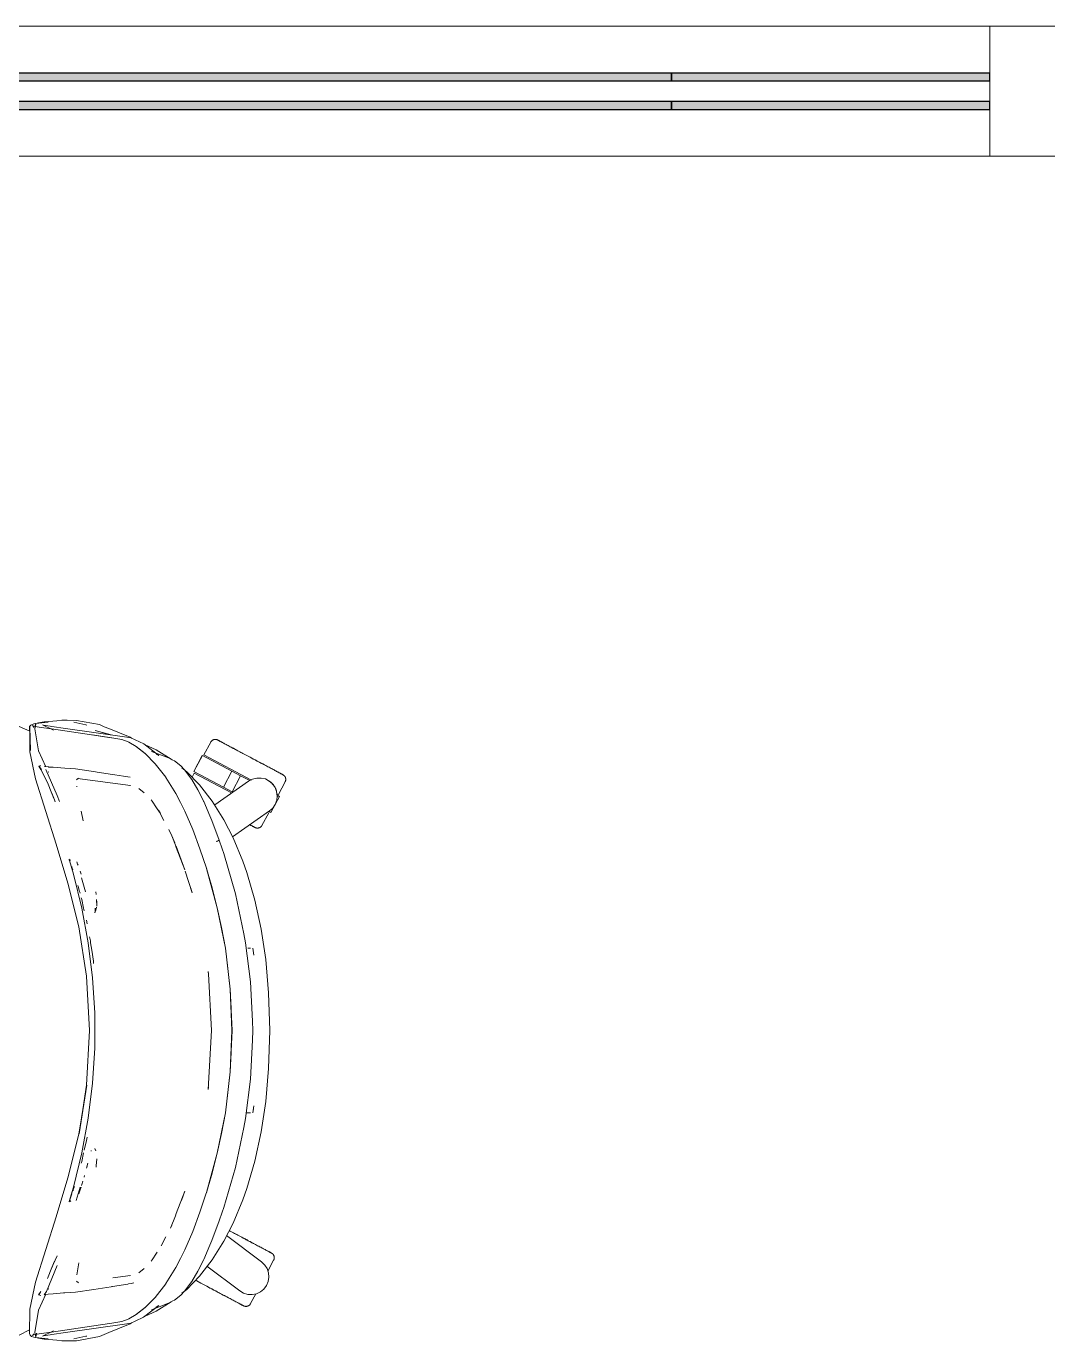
# Model space of a CAD drawing. Header units: millimetres. Extents: x 79795 to 317870, y -36033 to 97293.
# Drawn here: x 196754 to 197544, y 12595 to 13607 of the extents above; entities that cross this region are included whole.
import ezdxf

# ---------------------------------------------------------------- set-up
doc = ezdxf.new("R2010")
doc.units = ezdxf.units.MM
doc.header["$MEASUREMENT"] = 0
for name, color, linetype, lineweight in [('CSM-STL-XX-ZZ-M3-A-XXXX-00001_detached _19_04_21__rvt-1-Level 4$0$A-GLAZ-CURT', 7, 'CONTINUOUS', 9), ('CSM-STL-XX-ZZ-M3-A-XXXX-00001_detached _19_04_21__rvt-1-Level 4$0$A-GLAZ-CWMG', 7, 'CONTINUOUS', 9), ('G-IMPT', 8, 'CONTINUOUS', 9), ('I-FURN', 8, 'CONTINUOUS', 9)]:
    doc.layers.add(name, color=color, linetype=linetype, lineweight=lineweight)

msp = doc.modelspace()

# ---------------------------------------------------------------- hatches: boundary and pattern name
at = {"layer": 'CSM-STL-XX-ZZ-M3-A-XXXX-00001_detached _19_04_21__rvt-1-Level 4$0$A-GLAZ-CURT'}
h = msp.add_hatch(color=256, dxfattribs=at)
h.paths.add_polyline_path([(196350.8, 13543.3), (197250.8, 13543.3), (197250.8, 13549.3), (196350.8, 13549.3)], flags=0)
h.paths.add_polyline_path([(197250.8, 13565.3), (197250.8, 13571.3), (196350.8, 13571.3), (196350.8, 13565.3), (196867.8, 13565.3)], flags=0)
h = msp.add_hatch(color=256, dxfattribs=at)
h.paths.add_polyline_path([(197250.8, 13543.3), (197496.1, 13543.3), (197496.1, 13549.3), (197250.8, 13549.3)], flags=0)
h.paths.add_polyline_path([(197496.1, 13565.3), (197496.1, 13571.3), (197250.8, 13571.3), (197250.8, 13565.3), (197469.1, 13565.3)], flags=0)

# ---------------------------------------------------------------- linework, layer by layer
at = {"layer": 'CSM-STL-XX-ZZ-M3-A-XXXX-00001_detached _19_04_21__rvt-1-Level 4$0$A-GLAZ-CURT', "lineweight": 30}
for p, q in [((197250.8, 13571.3), (196350.8, 13571.3)), ((197250.8, 13565.3), (197250.8, 13571.3)), ((197496.1, 13571.3), (197250.8, 13571.3)), ((197250.8, 13571.3), (197250.8, 13565.3)), ((197496.1, 13565.3), (197496.1, 13571.3)), ((196350.8, 13565.3), (197250.8, 13565.3)), ((197250.8, 13565.3), (197496.1, 13565.3)), ((197250.8, 13549.3), (196350.8, 13549.3)), ((197250.8, 13543.3), (197250.8, 13549.3)), ((197496.1, 13549.3), (197250.8, 13549.3)), ((197250.8, 13549.3), (197250.8, 13543.3)), ((197496.1, 13543.3), (197496.1, 13549.3)), ((196350.8, 13543.3), (197250.8, 13543.3)), ((197250.8, 13543.3), (197496.1, 13543.3))]:
    msp.add_line(p, q, dxfattribs=at)
at = {"layer": 'CSM-STL-XX-ZZ-M3-A-XXXX-00001_detached _19_04_21__rvt-1-Level 4$0$A-GLAZ-CWMG'}
for p, q in [((197250.8, 13607.3), (196350.8, 13607.3)), ((197496.1, 13607.3), (197250.8, 13607.3)), ((197250.8, 13507.3), (196350.8, 13507.3)), ((197496.1, 13507.3), (197250.8, 13507.3))]:
    msp.add_line(p, q, dxfattribs=at)
at = {"layer": 'CSM-STL-XX-ZZ-M3-A-XXXX-00001_detached _19_04_21__rvt-1-Level 4$0$A-GLAZ-CWMG', "lineweight": 20, "extrusion": (0, 0, -1)}
for p, q in [((197546.1, 13607.3), (197496.1, 13607.3)), ((197496.1, 13607.3), (197496.1, 13507.3)), ((197496.1, 13507.3), (197546.1, 13507.3))]:
    msp.add_line(p, q, dxfattribs=at)
at = {"layer": 'G-IMPT'}
for p, q in [((196777.1, 13072.3), (196767.8, 13071.5)), ((196777.1, 13072.3), (196781, 13072.7)), ((196781, 13072.7), (196785.2, 13072.7)), ((196792.2, 13072.6), (196785.2, 13072.7)), ((196792.2, 13072.6), (196809.9, 13069.4)), ((196748.2, 13068), (196756.3, 13064.4)), ((196756.2, 13067.9), (196756.6, 13068.5)), ((196756.2, 13067.9), (196756.4, 13067.1)), ((196756.8, 13049.4), (196756.2, 13067.8)), ((196756.2, 13067.8), (196756.3, 13067.4)), ((196756.8, 13049.4), (196756.3, 13067.4)), ((196756.4, 13048.5), (196756.3, 13067.4)), ((196756.3, 13067.4), (196756.4, 13067.2)), ((196756.4, 13067.1), (196756.4, 13067.2)), ((196757, 13069), (196756.6, 13068.5)), ((196757, 13069), (196757.5, 13069.3)), ((196759.4, 13069.9), (196757.5, 13069.3)), ((196758.8, 13068.3), (196758.3, 13068.7)), ((196759.4, 13068.1), (196758.3, 13068.7)), ((196759.2, 13067.7), (196758.8, 13068.3)), ((196759.4, 13068.1), (196758.8, 13068.3)), ((196758.8, 13068.3), (196765.1, 13067.2)), ((196759.2, 13067.7), (196759.2, 13067.2)), ((196762.6, 13070.4), (196759.4, 13069.9)), ((196760.3, 13066.3), (196760.7, 13070.2)), ((196761, 13069.8), (196760.3, 13066.3)), ((196761, 13069.8), (196760.3, 13066.2)), ((196763, 13049.2), (196760.3, 13066.2)), ((196763, 13070.7), (196760.7, 13070.2)), ((196762.6, 13070.4), (196763.2, 13070.5)), ((196763, 13070.7), (196767.3, 13071.5)), ((196767.9, 13071), (196763.2, 13070.5)), ((196772.9, 13066.1), (196765.1, 13067.2)), ((196774.5, 13065.1), (196766.1, 13069.1)), ((196766.1, 13069.1), (196766.9, 13068.9)), ((196766.9, 13068.9), (196771.9, 13068.1)), ((196767.8, 13071.5), (196767.3, 13071.5)), ((196767.9, 13071), (196770.5, 13071.2)), ((196771.9, 13068.1), (196773.2, 13067.9)), ((196803.8, 13061.5), (196772.9, 13066.1)), ((196783.9, 13066.5), (196773.2, 13067.9)), ((196783.9, 13066.5), (196831.1, 13059.8)), ((196790.3, 13071.2), (196799.6, 13069.2)), ((196799.6, 13069.2), (196800.2, 13069)), ((196806.7, 13064.9), (196818.6, 13061.6)), ((196806.7, 13064.9), (196819, 13061.6)), ((196809.9, 13069.4), (196813.7, 13067.8)), ((196817.1, 13066.4), (196813.7, 13067.8)), ((196833.6, 13059.6), (196817.1, 13066.4)), ((196803.8, 13061.5), (196819, 13059.2)), ((196804.4, 13061.4), (196819.6, 13059.1)), ((196804.4, 13061.4), (196819, 13059.2)), ((196827.3, 13057.8), (196819.6, 13059.1)), ((196832, 13056.1), (196827.3, 13057.8)), ((196831.1, 13059.8), (196834.1, 13059.1)), ((196832, 13056.1), (196832.5, 13055.9)), ((196838.3, 13052.6), (196832.5, 13055.9)), ((196834.7, 13058.9), (196833.6, 13059.6)), ((196837.5, 13057.6), (196834.1, 13059.1)), ((196844.1, 13054.5), (196837.5, 13057.6)), ((196845.3, 13047.2), (196838.3, 13052.6)), ((196838.5, 13052.2), (196845.5, 13046.8)), ((196838.5, 13052.2), (196841.9, 13049.7)), ((196855.7, 13045.6), (196844.1, 13054.5)), ((196853.8, 13049.9), (196845.2, 13053.9)), ((196760.6, 13027.5), (196756.4, 13048.5)), ((196763, 13049.2), (196768.6, 13036.9)), ((196845.5, 13046.8), (196841.9, 13049.7)), ((196845.3, 13047.2), (196853, 13039.3)), ((196850, 13048.8), (196862, 13044.3)), ((196865.3, 13042.8), (196853.8, 13049.9)), ((196855.7, 13045.6), (196853.8, 13046.7)), ((196864.2, 13043.2), (196862, 13044.3)), ((196866.6, 13042.1), (196864.2, 13043.2)), ((196865.3, 13042.8), (196866, 13042.3)), ((196866.6, 13042.1), (196867.8, 13041.5)), ((196867.8, 13041.5), (196872.6, 13037.6)), ((196763.4, 13037.5), (196763.3, 13037.4)), ((196763.3, 13037.4), (196763.3, 13037.2)), ((196763.3, 13037.4), (196765.2, 13034.7)), ((196763.3, 13037.4), (196764.7, 13034.9)), ((196764.1, 13037.7), (196763.4, 13037.5)), ((196764.7, 13037.7), (196764.1, 13037.7)), ((196770, 13024.8), (196764.7, 13034.9)), ((196767.3, 13037.4), (196768.1, 13037.1)), ((196768.2, 13037.1), (196768.1, 13037.1)), ((196770.6, 13036.8), (196768.2, 13037.1)), ((196777.5, 13014.7), (196768.6, 13034.9)), ((196771, 13032.7), (196770.5, 13033)), ((196770.6, 13036.8), (196771, 13036.7)), ((196774.4, 13036.5), (196771, 13036.7)), ((196774.4, 13036.5), (196783.3, 13035.8)), ((196791.5, 13035.2), (196783.3, 13035.8)), ((196791.6, 13035.2), (196791.5, 13035.2)), ((196791.6, 13035.2), (196806.8, 13033)), ((196806.8, 13033), (196808.3, 13032.8)), ((196808.3, 13032.8), (196820.1, 13030.9)), ((196853, 13039.3), (196861, 13028.8)), ((196875.5, 13034.6), (196872.6, 13037.6)), ((196873.5, 13036.1), (196877.2, 13033.1)), ((196875.5, 13034.6), (196880.2, 13028.4)), ((196877.2, 13033.1), (196887.1, 13022.9)), ((196776.5, 12977.3), (196760.6, 13027.5)), ((196770, 13024.8), (196773.2, 13016.4)), ((196792.2, 13026.8), (196793.8, 13028.1)), ((196792.6, 13021.9), (196792.6, 13021.5)), ((196793.1, 13027.9), (196793.3, 13028)), ((196820.4, 13024.2), (196793.1, 13027.9)), ((196793.6, 13028), (196793.3, 13028)), ((196821.8, 13030.6), (196820.1, 13030.9)), ((196820.4, 13024.2), (196833.8, 13022.4)), ((196828.6, 13029.6), (196821.8, 13030.6)), ((196828.6, 13029.6), (196833.7, 13028.8)), ((196833.8, 13022.4), (196833.3, 13022.6)), ((196861, 13028.8), (196861.2, 13028.6)), ((196865.1, 13022.5), (196861.2, 13028.6)), ((196865.1, 13022.5), (196868.8, 13016.2)), ((196880.2, 13028.4), (196881.1, 13027.1)), ((196885.8, 13019.2), (196881.1, 13027.1)), ((196896.9, 13010.3), (196887.1, 13022.9)), ((196775.3, 13011.5), (196773.2, 13016.6)), ((196773.2, 13016.6), (196774.6, 13013)), ((196773.2, 13016.4), (196775.3, 13011.5)), ((196775.3, 13011.5), (196775.8, 13010)), ((196779.3, 13010.1), (196777.5, 13014.7)), ((196844.3, 13016.9), (196840.4, 13020.3)), ((196850.5, 13010.3), (196849.8, 13011.4)), ((196872.4, 13009.4), (196868.8, 13016.2)), ((196890.1, 13010.5), (196885.8, 13019.2)), ((196890.4, 13010.1), (196885.8, 13019.2)), ((196885.8, 13019.2), (196886.1, 13018.6)), ((196890.4, 13010.1), (196886.1, 13018.6)), ((196797.3, 12995.4), (196795.9, 13002.7)), ((196854, 13005.2), (196850.5, 13010.3)), ((196854.4, 13004.6), (196854, 13005.2)), ((196857, 13000.8), (196854.4, 13004.6)), ((196857, 13000.8), (196855.5, 13003.6)), ((196859.7, 12995.5), (196855.5, 13003.6)), ((196872.4, 13009.4), (196875.8, 13002.7)), ((196882, 12988.5), (196875.8, 13002.7)), ((196890.1, 13010.5), (196890.4, 13010.1)), ((196890.4, 13010.1), (196895.1, 12999.1)), ((196896.9, 13010.3), (196905.9, 12996)), ((196895.1, 12999.1), (196896.6, 12995.5)), ((196896.6, 12995.5), (196902.2, 12980.5)), ((196905.9, 12996), (196913, 12982.2)), ((196863.5, 12988.5), (196865.7, 12983.6)), ((196865.7, 12983.6), (196868.1, 12978.2)), ((196865.7, 12983.6), (196868.5, 12976.5)), ((196882, 12988.5), (196887.4, 12973.6)), ((196920.5, 12964.2), (196913, 12982.2)), ((196776.5, 12977.3), (196785.7, 12947.3)), ((196869.1, 12974.8), (196868.5, 12976.5)), ((196875.8, 12957.4), (196869, 12975.8)), ((196875.8, 12957.4), (196869.1, 12974.8)), ((196892.4, 12958.7), (196887.4, 12973.6)), ((196900.9, 12979.7), (196899.9, 12979.3)), ((196899.9, 12979.3), (196900.4, 12979.5)), ((196900.9, 12979.7), (196900.4, 12979.5)), ((196900.9, 12979.7), (196901.7, 12980.1)), ((196900.9, 12979.7), (196901.6, 12980)), ((196901.6, 12980), (196901.7, 12980.1)), ((196902.1, 12980.4), (196901.7, 12980.1)), ((196901.7, 12980.1), (196902.1, 12980.3)), ((196902.2, 12980.5), (196902.1, 12980.4)), ((196902.1, 12980.4), (196902.1, 12980.5)), ((196902.1, 12980.5), (196904.5, 12973.6)), ((196902.1, 12980.4), (196902.1, 12980.3)), ((196905.7, 12970), (196904.5, 12973.6)), ((196786.8, 12965.7), (196786.7, 12965.5)), ((196786.7, 12965.5), (196786.7, 12965.3)), ((196786.7, 12965.3), (196786.8, 12965)), ((196786.8, 12965), (196786.9, 12964.7)), ((196790, 12954.3), (196786.9, 12964.7)), ((196787.8, 12965), (196787.2, 12965.3)), ((196787.8, 12965), (196787.6, 12965.1)), ((196793.1, 12962), (196792.5, 12963.7)), ((196793.1, 12962), (196793.5, 12961)), ((196914.7, 12939.1), (196905.7, 12970)), ((196923.6, 12955.5), (196920.5, 12964.2)), ((196788.8, 12959.5), (196788.6, 12960.1)), ((196788.8, 12959.5), (196789.5, 12957.4)), ((196796.5, 12928), (196790, 12954.3)), ((196795.8, 12954.3), (196795.1, 12956.5)), ((196796.2, 12951.4), (196799.2, 12940.7)), ((196881.4, 12939.9), (196876.1, 12956.4)), ((196900.8, 12928.2), (196892.4, 12958.7)), ((196896.2, 12945.4), (196892.4, 12958.6)), ((196900.8, 12928.2), (196892.4, 12958.6)), ((196923.6, 12955.5), (196929.8, 12934.2)), ((196794, 12913.6), (196785.7, 12947.3)), ((196793.5, 12944.8), (196793.3, 12945.5)), ((196794.7, 12940.8), (196793.5, 12944.8)), ((196794.7, 12940.8), (196795, 12939.7)), ((196807.5, 12938.5), (196807.3, 12940.5)), ((196881.4, 12939.9), (196880.3, 12943.3)), ((196896.2, 12945.4), (196900.8, 12928.2)), ((196795, 12939.7), (196795, 12939.5)), ((196796.3, 12934.7), (196795.9, 12936)), ((196796.3, 12934.7), (196797.8, 12927.9)), ((196807.9, 12929.6), (196807.8, 12934.7)), ((196807.8, 12934.7), (196807.9, 12932.4)), ((196807.9, 12929.6), (196807.9, 12932.4)), ((196914.7, 12939.1), (196921.3, 12908.3)), ((196929.8, 12934.2), (196934.6, 12911.9)), ((196796.5, 12928), (196801.4, 12901.3)), ((196798.3, 12926), (196797.8, 12927.9)), ((196806.4, 12924.5), (196807.1, 12926.5)), ((196806.6, 12925.6), (196806.4, 12924.5)), ((196806.6, 12925.6), (196806.6, 12927.9)), ((196806.6, 12927.8), (196806.6, 12927.9)), ((196807.1, 12926.5), (196807.7, 12928.7)), ((196900.8, 12928.2), (196907, 12897.1)), ((196900.8, 12928.2), (196903.9, 12913.2)), ((196900.8, 12928.2), (196907, 12897.1)), ((196794, 12913.6), (196800, 12875.7)), ((196800.5, 12915.9), (196799.9, 12918.7)), ((196907, 12897.1), (196903.9, 12913.2)), ((196934.6, 12911.9), (196938.1, 12888.4)), ((196801.4, 12901.3), (196804.7, 12874.4)), ((196802.4, 12905.8), (196803, 12902.9)), ((196803.2, 12901.3), (196803, 12902.9)), ((196804.1, 12895.7), (196803.2, 12901.3)), ((196922.5, 12901.4), (196921.3, 12908.3)), ((196926.3, 12871.3), (196922.5, 12901.4)), ((196804.1, 12895.7), (196805.3, 12887.1)), ((196910.8, 12865.6), (196907, 12897.1)), ((196910.8, 12865.5), (196907, 12897.1)), ((196907, 12897.1), (196908.9, 12881.6)), ((196924.3, 12897.1), (196926.4, 12897.2)), ((196926.4, 12897.2), (196926.3, 12897.2)), ((196928.2, 12897.2), (196928.8, 12891.7)), ((196805.3, 12887.1), (196805.5, 12885.5)), ((196910.8, 12865.5), (196908.9, 12881.6)), ((196938.1, 12888.4), (196940.3, 12862.9)), ((196800, 12875.7), (196802.4, 12833.7)), ((196806.4, 12847.3), (196804.7, 12874.4)), ((196894.1, 12877.5), (196893.8, 12879.2)), ((196893.8, 12879), (196893.8, 12878.8)), ((196894.1, 12877.5), (196893.8, 12878.8)), ((196896.4, 12833.7), (196894.1, 12877.5)), ((196896.3, 12833.7), (196894.1, 12877.5)), ((196928, 12841), (196926.3, 12871.3)), ((196910.8, 12865.6), (196912.2, 12833.7)), ((196911.5, 12850.6), (196910.8, 12865.5)), ((196910.8, 12865.5), (196911.9, 12833.7)), ((196940.3, 12862.9), (196941.2, 12833.7)), ((196911.5, 12850.6), (196911.9, 12833.7)), ((196806.4, 12847.3), (196806.4, 12820.2)), ((196928, 12841), (196928.1, 12833.7)), ((196800, 12791.7), (196802.4, 12833.7)), ((196896.3, 12833.7), (196893.8, 12788.4)), ((196912.2, 12833.7), (196910.8, 12801.9)), ((196910.8, 12802), (196911.9, 12833.7)), ((196911.5, 12816.9), (196911.9, 12833.7)), ((196928, 12826.4), (196928.1, 12833.7)), ((196941.2, 12833.7), (196940.3, 12804.6)), ((196806.4, 12820.2), (196804.7, 12793.1)), ((196928, 12826.4), (196926.3, 12796.2)), ((196910.8, 12802), (196911.5, 12816.9)), ((196910.8, 12802), (196907, 12770.4)), ((196910.8, 12801.9), (196907, 12770.3)), ((196908.9, 12785.9), (196910.8, 12802)), ((196940.3, 12804.6), (196938.1, 12779)), ((196794, 12753.8), (196800.3, 12791.6)), ((196800, 12791.7), (196794.3, 12754.2)), ((196800.3, 12791.6), (196794.3, 12754.2)), ((196801.4, 12766.2), (196804.7, 12793.1)), ((196893.8, 12788.4), (196894.1, 12790)), ((196894.1, 12790), (196893.8, 12788.7)), ((196893.8, 12788.5), (196893.8, 12788.7)), ((196926.3, 12796.2), (196922.5, 12766.1)), ((196908.9, 12785.9), (196907, 12770.4)), ((196938.1, 12779), (196934.6, 12755.6)), ((196907, 12770.4), (196900.8, 12739.2)), ((196900.8, 12739.2), (196907, 12770.3)), ((196907, 12770.4), (196903.9, 12754.3)), ((196923.1, 12770.4), (196924.3, 12770.4)), ((196926.4, 12770.3), (196924.3, 12770.4)), ((196926.4, 12770.3), (196926.3, 12770.3)), ((196928.2, 12770.3), (196928.8, 12775.7)), ((196928.3, 12772), (196928.8, 12775.7)), ((196796.5, 12739.5), (196801.4, 12766.2)), ((196921.3, 12759.1), (196914.7, 12728.3)), ((196922.5, 12766.1), (196921.3, 12759.1)), ((196785.7, 12720.2), (196794, 12753.8)), ((196800, 12748.9), (196798.3, 12741.5)), ((196800.5, 12751.6), (196800, 12748.9)), ((196900.8, 12739.3), (196903.9, 12754.3)), ((196929.8, 12733.2), (196934.6, 12755.6)), ((196796.5, 12739.5), (196790, 12713.2)), ((196797.8, 12739.5), (196796.3, 12732.8)), ((196803.7, 12741.3), (196803.6, 12740.9)), ((196806.4, 12742.9), (196807.1, 12741)), ((196806.4, 12742.9), (196806.6, 12741.9)), ((196900.8, 12739.3), (196892.4, 12708.9)), ((196900.8, 12739.3), (196892.4, 12708.8)), ((196896.2, 12722), (196900.8, 12739.3)), ((196796.3, 12732.8), (196795.9, 12731.5)), ((196800.1, 12727.7), (196801.1, 12731.6)), ((196800.1, 12727.7), (196800.5, 12729.2)), ((196807.8, 12732.8), (196807.5, 12729.1)), ((196807.5, 12729.1), (196807.5, 12728.6)), ((196807.8, 12732.8), (196807.9, 12734.1)), ((196807.9, 12734.8), (196807.9, 12734.1)), ((196905.7, 12697.5), (196914.7, 12728.3)), ((196923.6, 12712), (196929.8, 12733.2)), ((196785.7, 12720.2), (196776.5, 12690.2)), ((196796.4, 12715.1), (196797.2, 12717.6)), ((196798.2, 12720.9), (196798.5, 12722)), ((196896.2, 12722), (196892.4, 12708.9)), ((196790, 12713.2), (196786.7, 12702)), ((196790, 12713.2), (196786.8, 12702.4)), ((196790, 12713.2), (196786.9, 12702.7)), ((196788.6, 12707.4), (196788.2, 12706.5)), ((196789.6, 12710.2), (196789.8, 12711)), ((196790.6, 12713.2), (196789.8, 12711)), ((196790.6, 12713.2), (196790.7, 12713.7)), ((196795.1, 12713.2), (196792.1, 12702.8)), ((196794, 12708), (196794.8, 12710.2)), ((196795, 12710.9), (196794.8, 12710.2)), ((196795, 12710.9), (196795.8, 12713.2)), ((196796.2, 12714.3), (196796.4, 12715.1)), ((196875.8, 12710.1), (196869.1, 12692.7)), ((196875.8, 12710.1), (196873.1, 12702.7)), ((196887.4, 12693.9), (196892.3, 12708.4)), ((196920.5, 12703.3), (196923.6, 12712)), ((196786.7, 12702), (196786.8, 12701.7)), ((196786.9, 12702.7), (196786.8, 12702.4)), ((196787.8, 12702.5), (196787.2, 12702.1)), ((196787.8, 12702.5), (196787.6, 12702.4)), ((196788.2, 12706.5), (196787.8, 12705.4)), ((196905.7, 12697.5), (196904.5, 12693.9)), ((196920.5, 12703.3), (196913, 12685.3)), ((196776.5, 12690.2), (196760.6, 12639.9)), ((196868.5, 12690.9), (196864.7, 12681.6)), ((196869.1, 12692.7), (196868.5, 12690.9)), ((196887.4, 12693.9), (196882, 12679)), ((196902.2, 12687.1), (196896.6, 12672)), ((196902.2, 12687.1), (196904.5, 12693.9)), ((196864.7, 12681.6), (196865.7, 12683.9)), ((196882, 12679), (196875.8, 12664.8)), ((196913, 12685.3), (196905.9, 12671.5)), ((196857.6, 12667.8), (196861.1, 12674.8)), ((196890.4, 12657.4), (196895.1, 12668.3)), ((196895.1, 12668.3), (196896.6, 12672)), ((196905.9, 12671.5), (196896.9, 12657.2)), ((196774.3, 12653.5), (196777.3, 12660.2)), ((196850.5, 12657.2), (196849.8, 12656.1)), ((196850.5, 12657.2), (196854, 12662.3)), ((196854, 12662.3), (196854.4, 12662.9)), ((196872.4, 12658), (196868.8, 12651.2)), ((196872.4, 12658), (196875.8, 12664.8)), ((196886.1, 12648.9), (196890.1, 12656.9)), ((196896.9, 12657.2), (196887.1, 12644.6)), ((196890.4, 12657.4), (196890.1, 12656.9)), ((196769.1, 12632.8), (196777.5, 12652.8)), ((196773.2, 12651.1), (196770, 12642.7)), ((196773.2, 12651.1), (196775.3, 12656)), ((196775.3, 12656), (196773.2, 12650.9)), ((196773.2, 12650.9), (196775.3, 12656)), ((196792.6, 12645.6), (196794, 12654.8)), ((196844.3, 12650.5), (196840.4, 12647.2)), ((196865.1, 12645), (196868.8, 12651.2)), ((196885.8, 12648.3), (196881.1, 12640.3)), ((196886.1, 12648.9), (196885.8, 12648.3)), ((196756.4, 12619), (196760.6, 12639.9)), ((196792.2, 12640.6), (196793.9, 12639.4)), ((196792.6, 12645.6), (196792.6, 12645.9)), ((196805.6, 12634.3), (196819, 12636.4)), ((196819, 12636.4), (196819.5, 12636.5)), ((196820.1, 12636.6), (196819.5, 12636.5)), ((196820.1, 12636.6), (196831.8, 12638.4)), ((196820.4, 12643.3), (196833.8, 12645)), ((196831.8, 12638.4), (196832.3, 12638.5)), ((196834.3, 12638.9), (196832.3, 12638.5)), ((196833.8, 12645), (196833.3, 12644.9)), ((196836.5, 12639.3), (196834.3, 12638.9)), ((196853, 12628.2), (196861, 12638.7)), ((196861.2, 12638.9), (196861, 12638.7)), ((196865.1, 12645), (196861.2, 12638.9)), ((196875.5, 12632.9), (196880.2, 12639)), ((196877.2, 12634.3), (196887.1, 12644.6)), ((196880.2, 12639), (196881.1, 12640.3)), ((196763, 12618.3), (196768.6, 12630.6)), ((196763.1, 12630.1), (196764.7, 12632.6)), ((196763.1, 12630.1), (196763.2, 12630.1)), ((196764.7, 12632.6), (196763.2, 12630.1)), ((196763.2, 12630.1), (196764.7, 12632.6)), ((196764.1, 12629.8), (196763.2, 12630.1)), ((196764.7, 12629.7), (196764.1, 12629.8)), ((196767.3, 12630.1), (196769.1, 12632.8)), ((196768.1, 12630.4), (196767.3, 12630.1)), ((196770.4, 12630.7), (196768.1, 12630.4)), ((196768.1, 12630.4), (196768.1, 12630.4)), ((196770.4, 12630.7), (196770.5, 12630.7)), ((196770.5, 12634.5), (196771, 12634.8)), ((196774.4, 12631), (196770.5, 12630.7)), ((196782.3, 12631.6), (196774.4, 12631)), ((196783.3, 12631.6), (196782.3, 12631.6)), ((196791.5, 12632.3), (196783.3, 12631.6)), ((196791.5, 12632.3), (196791.6, 12632.3)), ((196805.6, 12634.3), (196791.6, 12632.3)), ((196853, 12628.2), (196845.3, 12620.3)), ((196867.8, 12626), (196872.6, 12629.9)), ((196872.6, 12629.9), (196875.5, 12632.9)), ((196877.2, 12634.3), (196873.5, 12631.3)), ((196756.4, 12619), (196756, 12600)), ((196763, 12618.3), (196760.3, 12601.2)), ((196838.3, 12614.9), (196845.3, 12620.3)), ((196845.5, 12620.6), (196838.5, 12615.2)), ((196838.5, 12615.2), (196841.9, 12617.8)), ((196845.5, 12620.6), (196841.9, 12617.8)), ((196855.7, 12621.9), (196844, 12612.9)), ((196845.2, 12613.6), (196853.8, 12617.6)), ((196850, 12618.6), (196862, 12623.2)), ((196855.7, 12621.9), (196853.7, 12620.7)), ((196853.8, 12617.6), (196865.3, 12624.7)), ((196864.2, 12624.2), (196862, 12623.2)), ((196866.6, 12625.4), (196864.2, 12624.2)), ((196867.8, 12626), (196866.6, 12625.4)), ((196783.9, 12601), (196831.1, 12607.7)), ((196803.8, 12606), (196819.6, 12608.3)), ((196833.6, 12607.8), (196817.1, 12601)), ((196827.3, 12609.6), (196819.6, 12608.3)), ((196827.3, 12609.6), (196832, 12611.4)), ((196831.1, 12607.7), (196834.1, 12608.3)), ((196832.5, 12611.6), (196832, 12611.4)), ((196838.3, 12614.9), (196832.5, 12611.6)), ((196834.7, 12608.6), (196833.6, 12607.8)), ((196837.5, 12609.9), (196834.1, 12608.3)), ((196837.5, 12609.9), (196844, 12612.9)), ((196756, 12603.2), (196748.1, 12599)), ((196756, 12600), (196756.6, 12599)), ((196756.5, 12599.6), (196756.6, 12599)), ((196756.5, 12599.6), (196756.6, 12599)), ((196757, 12598.5), (196756.6, 12599)), ((196756.6, 12599), (196756.6, 12599)), ((196757.5, 12598.1), (196757, 12598.5)), ((196757.5, 12598.1), (196759.4, 12597.6)), ((196759.4, 12599.3), (196758.3, 12598.8)), ((196758.8, 12599.2), (196758.3, 12598.8)), ((196758.8, 12599.2), (196765.1, 12600.3)), ((196758.8, 12599.2), (196759.2, 12599.7)), ((196759.4, 12599.3), (196758.8, 12599.2)), ((196759.2, 12600.2), (196759.2, 12599.7)), ((196762.6, 12597.1), (196759.4, 12597.6)), ((196761, 12597.7), (196760.3, 12601.2)), ((196761.4, 12600.5), (196760.7, 12597.2)), ((196763, 12596.8), (196760.7, 12597.2)), ((196761.4, 12600.5), (196761, 12597.7)), ((196762.6, 12597.1), (196763.2, 12597)), ((196767.3, 12596), (196763, 12596.8)), ((196763.2, 12597), (196767.9, 12596.5)), ((196765.1, 12600.3), (196772.9, 12601.4)), ((196766.1, 12598.4), (196774.5, 12602.4)), ((196766.1, 12598.4), (196766.9, 12598.5)), ((196771.9, 12599.4), (196766.9, 12598.5)), ((196767.8, 12595.9), (196767.3, 12596)), ((196767.8, 12595.9), (196777.1, 12595.1)), ((196767.9, 12596.5), (196770.5, 12596.2)), ((196771.9, 12599.4), (196773.2, 12599.6)), ((196772.9, 12601.4), (196803.8, 12606)), ((196783.9, 12601), (196773.2, 12599.6)), ((196790.3, 12596.2), (196799.6, 12598.3)), ((196792.2, 12594.8), (196809.9, 12598.1)), ((196799.6, 12598.3), (196800.2, 12598.4)), ((196809.9, 12598.1), (196813.7, 12599.7)), ((196817.1, 12601), (196813.7, 12599.7)), ((196777.1, 12595.1), (196781, 12594.8)), ((196785.2, 12594.8), (196781, 12594.8)), ((196792.2, 12594.8), (196785.2, 12594.8))]:
    msp.add_line(p, q, dxfattribs=at)
at = {"layer": 'I-FURN'}
for p, q in [((196895.7, 13055.8), (196890.5, 13046.2)), ((196895.7, 13056), (196895.8, 13056.1)), ((196895.7, 13055.8), (196895.7, 13056)), ((196895.8, 13056.1), (196895.9, 13056.3)), ((196895.9, 13056.3), (196896, 13056.4)), ((196896, 13056.4), (196896.1, 13056.5)), ((196896.1, 13056.5), (196896.2, 13056.6)), ((196896.2, 13056.6), (196896.3, 13056.8)), ((196896.3, 13056.8), (196896.4, 13056.9)), ((196896.4, 13056.9), (196896.6, 13057)), ((196896.6, 13057), (196896.7, 13057.1)), ((196896.7, 13057.1), (196896.8, 13057.2)), ((196896.8, 13057.2), (196896.9, 13057.3)), ((196896.9, 13057.3), (196897.1, 13057.4)), ((196897.1, 13057.4), (196897.2, 13057.4)), ((196897.2, 13057.4), (196897.3, 13057.5)), ((196897.3, 13057.5), (196897.5, 13057.6)), ((196897.5, 13057.6), (196897.6, 13057.7)), ((196897.6, 13057.7), (196897.8, 13057.7)), ((196897.8, 13057.7), (196897.9, 13057.8)), ((196897.9, 13057.8), (196898.1, 13057.8)), ((196898.1, 13057.8), (196898.3, 13057.9)), ((196898.3, 13057.9), (196898.4, 13057.9)), ((196898.4, 13057.9), (196898.6, 13057.9)), ((196898.6, 13057.9), (196898.7, 13058)), ((196898.7, 13058), (196898.9, 13058)), ((196898.9, 13058), (196899, 13058)), ((196899, 13058), (196899.2, 13058)), ((196899.2, 13058), (196899.4, 13058)), ((196899.4, 13058), (196899.5, 13058)), ((196899.5, 13058), (196899.7, 13058)), ((196899.7, 13058), (196899.9, 13057.9)), ((196899.9, 13057.9), (196900, 13057.9)), ((196900, 13057.9), (196900.2, 13057.9)), ((196900.2, 13057.9), (196900.3, 13057.8)), ((196900.3, 13057.8), (196900.5, 13057.8)), ((196900.5, 13057.8), (196900.6, 13057.7)), ((196900.6, 13057.7), (196900.8, 13057.7)), ((196900.8, 13057.7), (196900.9, 13057.6)), ((196900.9, 13057.6), (196901.1, 13057.5)), ((196901.1, 13057.5), (196901.1, 13057.5)), ((196901.1, 13057.5), (196901.1, 13057.5)), ((196901.1, 13057.5), (196901.2, 13057.5)), ((196901.2, 13057.5), (196901.1, 13057.5)), ((196901.1, 13057.5), (196901.1, 13057.5)), ((196901.2, 13057.5), (196901.3, 13057.4)), ((196901.2, 13057.4), (196901.2, 13057.5)), ((196901.4, 13057.4), (196901.2, 13057.4)), ((196901.3, 13057.4), (196901.4, 13057.3)), ((196901.5, 13057.3), (196901.4, 13057.4)), ((196901.4, 13057.3), (196901.6, 13057.2)), ((196901.7, 13057.2), (196901.5, 13057.3)), ((196901.6, 13057.2), (196901.8, 13057.1)), ((196902, 13057.1), (196901.7, 13057.2)), ((196901.8, 13057.1), (196902.1, 13057)), ((196902.2, 13056.9), (196902, 13057.1)), ((196902.1, 13057), (196902.4, 13056.8)), ((196902.6, 13056.7), (196902.2, 13056.9)), ((196902.4, 13056.8), (196902.7, 13056.7)), ((196902.9, 13056.5), (196902.6, 13056.7)), ((196902.7, 13056.7), (196903.1, 13056.5)), ((196903.3, 13056.3), (196902.9, 13056.5)), ((196903.1, 13056.5), (196903.5, 13056.2)), ((196903.7, 13056.1), (196903.3, 13056.3)), ((196903.5, 13056.2), (196903.9, 13056)), ((196904.2, 13055.9), (196903.7, 13056.1)), ((196903.9, 13056), (196904.4, 13055.7)), ((196904.7, 13055.6), (196904.2, 13055.9)), ((196904.4, 13055.7), (196904.9, 13055.5)), ((196905.2, 13055.3), (196904.7, 13055.6)), ((196904.9, 13055.5), (196905.5, 13055.2)), ((196905.8, 13055), (196905.2, 13055.3)), ((196905.5, 13055.2), (196906.1, 13054.9)), ((196906.4, 13054.7), (196905.8, 13055)), ((196907, 13054.4), (196906.4, 13054.7)), ((196907.7, 13054), (196907, 13054.4)), ((196908.4, 13053.6), (196907.7, 13054)), ((196909.1, 13053.2), (196908.4, 13053.6)), ((196909.9, 13052.8), (196909.1, 13053.2)), ((196910.7, 13052.4), (196909.9, 13052.8)), ((196911.5, 13052), (196910.7, 13052.4)), ((196912.3, 13051.6), (196911.5, 13052)), ((196911.8, 13051.8), (196912.7, 13051.4)), ((196913.1, 13051.1), (196912.3, 13051.6)), ((196889.2, 13045.7), (196882.6, 13033.4)), ((196882.8, 13033.3), (196889.4, 13045.6)), ((196889.4, 13045.6), (196912.1, 13033.5)), ((196927.1, 13026.7), (196890.5, 13046.2)), ((196912.7, 13051.4), (196913.5, 13050.9)), ((196914, 13050.7), (196913.1, 13051.1)), ((196913.5, 13050.9), (196914.4, 13050.4)), ((196914.9, 13050.2), (196914, 13050.7)), ((196914.4, 13050.4), (196915.3, 13050)), ((196915.8, 13049.7), (196914.9, 13050.2)), ((196915.3, 13050), (196916.2, 13049.5)), ((196916.7, 13049.2), (196915.8, 13049.7)), ((196916.2, 13049.5), (196917.1, 13049)), ((196917.6, 13048.7), (196916.7, 13049.2)), ((196917.1, 13049), (196918.1, 13048.5)), ((196918.6, 13048.2), (196917.6, 13048.7)), ((196918.1, 13048.5), (196919, 13048)), ((196919.6, 13047.7), (196918.6, 13048.2)), ((196919, 13048), (196920, 13047.5)), ((196920.5, 13047.2), (196919.6, 13047.7)), ((196920, 13047.5), (196921, 13046.9)), ((196921.5, 13046.7), (196920.5, 13047.2)), ((196921, 13046.9), (196922, 13046.4)), ((196922.5, 13046.1), (196921.5, 13046.7)), ((196922, 13046.4), (196923, 13045.9)), ((196923.5, 13045.6), (196922.5, 13046.1)), ((196923, 13045.9), (196924, 13045.4)), ((196924.5, 13045.1), (196923.5, 13045.6)), ((196924, 13045.4), (196925, 13044.8)), ((196925.5, 13044.5), (196924.5, 13045.1)), ((196925, 13044.8), (196926, 13044.3)), ((196926.5, 13044), (196925.5, 13044.5)), ((196926, 13044.3), (196927, 13043.8)), ((196927.5, 13043.5), (196926.5, 13044)), ((196927, 13043.8), (196928, 13043.2)), ((196928.5, 13042.9), (196927.5, 13043.5)), ((196928, 13043.2), (196929, 13042.7)), ((196929.5, 13042.4), (196928.5, 13042.9)), ((196929, 13042.7), (196930, 13042.2)), ((196930.5, 13041.9), (196929.5, 13042.4)), ((196930, 13042.2), (196931, 13041.6)), ((196931.5, 13041.3), (196930.5, 13041.9)), ((196931, 13041.6), (196932, 13041.1)), ((196883, 13032), (196881.3, 13028.9)), ((196905.5, 13021.2), (196882.8, 13033.3)), ((196911.7, 13016.8), (196883, 13032)), ((196905.5, 13021.2), (196912.1, 13033.5)), ((196912.1, 13033.5), (196918.7, 13030)), ((196932.5, 13040.8), (196931.5, 13041.3)), ((196932, 13041.1), (196932.9, 13040.6)), ((196933.5, 13040.3), (196932.5, 13040.8)), ((196932.9, 13040.6), (196933.9, 13040.1)), ((196934.4, 13039.8), (196933.5, 13040.3)), ((196933.9, 13040.1), (196934.8, 13039.6)), ((196935.4, 13039.3), (196934.4, 13039.8)), ((196934.8, 13039.6), (196935.8, 13039.1)), ((196936.3, 13038.8), (196935.4, 13039.3)), ((196935.8, 13039.1), (196936.7, 13038.6)), ((196937.2, 13038.3), (196936.3, 13038.8)), ((196936.7, 13038.6), (196937.6, 13038.1)), ((196938.1, 13037.8), (196937.2, 13038.3)), ((196939, 13037.4), (196938.1, 13037.8)), ((196939.8, 13036.9), (196939, 13037.4)), ((196940.7, 13036.5), (196939.8, 13036.9)), ((196941.5, 13036), (196940.7, 13036.5)), ((196942.3, 13035.6), (196941.5, 13036)), ((196943, 13035.2), (196942.3, 13035.6)), ((196943.8, 13034.8), (196943, 13035.2)), ((196944.5, 13034.5), (196943.8, 13034.8)), ((196945.1, 13034.1), (196944.5, 13034.5)), ((196945.8, 13033.8), (196945.1, 13034.1)), ((196946.4, 13033.4), (196945.8, 13033.8)), ((196947, 13033.1), (196946.4, 13033.4)), ((196946.7, 13033.3), (196947.3, 13033)), ((196947.5, 13032.8), (196947, 13033.1)), ((196947.3, 13033), (196947.8, 13032.7)), ((196948.1, 13032.5), (196947.5, 13032.8)), ((196947.8, 13032.7), (196948.3, 13032.4)), ((196948.5, 13032.3), (196948.1, 13032.5)), ((196948.3, 13032.4), (196948.8, 13032.2)), ((196949, 13032.1), (196948.5, 13032.3)), ((196948.8, 13032.2), (196949.2, 13031.9)), ((196949.4, 13031.8), (196949, 13032.1)), ((196949.2, 13031.9), (196949.6, 13031.7)), ((196949.8, 13031.6), (196949.4, 13031.8)), ((196949.6, 13031.7), (196949.9, 13031.6)), ((196950.1, 13031.5), (196949.8, 13031.6)), ((196949.9, 13031.6), (196950.2, 13031.4)), ((196950.4, 13031.3), (196950.1, 13031.5)), ((196950.2, 13031.4), (196950.5, 13031.2)), ((196950.7, 13031.2), (196950.4, 13031.3)), ((196898.9, 13007.6), (196924.9, 13025.8)), ((196912.2, 13017.7), (196905.5, 13021.2)), ((196912.2, 13017.7), (196918.7, 13030)), ((196918.7, 13030), (196925.8, 13026.3)), ((196924.9, 13025.8), (196927.9, 13027.4)), ((196927.9, 13027.4), (196931.2, 13028.2)), ((196931.2, 13028.2), (196934.5, 13028.2)), ((196934.5, 13028.2), (196937.8, 13027.5)), ((196937.8, 13027.5), (196940.8, 13025.9)), ((196940.8, 13025.9), (196943.4, 13023.7)), ((196942.5, 13024.5), (196941.1, 13025.7)), ((196944.8, 13021.8), (196942.5, 13024.5)), ((196943.4, 13023.7), (196945.3, 13020.9)), ((196947.9, 13015.6), (196953.1, 13025.3)), ((196950.5, 13031.2), (196950.8, 13031.1)), ((196950.9, 13031), (196950.7, 13031.2)), ((196950.8, 13031.1), (196951, 13031)), ((196951.1, 13030.9), (196950.9, 13031)), ((196951, 13031), (196951.1, 13030.9)), ((196951.1, 13030.9), (196951.3, 13030.8)), ((196951.2, 13030.9), (196951.1, 13030.9)), ((196951.3, 13030.8), (196951.2, 13030.9)), ((196951.3, 13030.8), (196951.3, 13030.8)), ((196951.3, 13030.8), (196951.4, 13030.8)), ((196951.4, 13030.8), (196951.3, 13030.8)), ((196951.4, 13030.8), (196951.5, 13030.7)), ((196951.4, 13030.8), (196951.4, 13030.8)), ((196951.4, 13030.8), (196951.4, 13030.8)), ((196951.5, 13030.7), (196951.7, 13030.6)), ((196951.7, 13030.6), (196951.8, 13030.5)), ((196951.8, 13030.5), (196951.9, 13030.4)), ((196951.9, 13030.4), (196952.1, 13030.3)), ((196952.1, 13030.3), (196952.2, 13030.2)), ((196952.2, 13030.2), (196952.3, 13030.1)), ((196952.3, 13030.1), (196952.4, 13030)), ((196952.4, 13030), (196952.5, 13029.9)), ((196952.5, 13029.9), (196952.6, 13029.8)), ((196952.6, 13029.8), (196952.7, 13029.6)), ((196952.7, 13029.6), (196952.8, 13029.5)), ((196952.8, 13029.5), (196952.9, 13029.4)), ((196952.9, 13029.4), (196953, 13029.2)), ((196953, 13029.2), (196953.1, 13029.1)), ((196953.1, 13029.1), (196953.1, 13028.9)), ((196953.1, 13028.9), (196953.2, 13028.8)), ((196953.2, 13025.7), (196953.1, 13025.5)), ((196953.1, 13025.5), (196953.1, 13025.4)), ((196953.1, 13025.4), (196953.1, 13025.3)), ((196953.2, 13028.8), (196953.3, 13028.6)), ((196953.3, 13025.8), (196953.2, 13025.7)), ((196953.3, 13028.6), (196953.3, 13028.5)), ((196953.3, 13028.5), (196953.4, 13028.3)), ((196953.4, 13026.1), (196953.3, 13026)), ((196953.3, 13026), (196953.3, 13025.8)), ((196953.4, 13028.3), (196953.4, 13028.2)), ((196953.4, 13028.2), (196953.4, 13028)), ((196953.4, 13028), (196953.5, 13027.9)), ((196953.5, 13026.6), (196953.4, 13026.4)), ((196953.4, 13026.4), (196953.4, 13026.3)), ((196953.4, 13026.3), (196953.4, 13026.1)), ((196953.5, 13027.9), (196953.5, 13027.7)), ((196953.5, 13027.7), (196953.5, 13027.6)), ((196953.5, 13027.6), (196953.5, 13027.4)), ((196953.5, 13027.4), (196953.5, 13027.2)), ((196953.5, 13027.2), (196953.5, 13027.1)), ((196953.5, 13027.1), (196953.5, 13026.9)), ((196953.5, 13026.9), (196953.5, 13026.7)), ((196953.5, 13026.7), (196953.5, 13026.6)), ((196942.1, 13001.7), (196948.7, 13014.1)), ((196945.3, 13020.9), (196946.5, 13017.8)), ((196946.6, 13011.1), (196945.4, 13007.9)), ((196946.5, 13017.8), (196946.9, 13014.4)), ((196946.9, 13014.4), (196946.6, 13011.1)), ((196947.3, 13014.8), (196946.9, 13014.1)), ((196947.4, 13014.8), (196947.3, 13014.8)), ((196947.3, 13014.8), (196948.7, 13014.1)), ((196947.9, 13015.6), (196947.5, 13015.8)), ((196941, 13002.9), (196912.4, 12982.9)), ((196935.2, 12991.8), (196940.4, 13001.5)), ((196942.1, 13001.7), (196940.7, 13002.5)), ((196940.7, 13002.5), (196940.8, 13002.4)), ((196943.5, 13005.1), (196941, 13002.9)), ((196945.4, 13007.9), (196943.5, 13005.1)), ((196925.7, 12992.4), (196926.2, 12992.1)), ((196926.5, 12991.9), (196925.9, 12992.2)), ((196926.2, 12992.1), (196926.7, 12991.8)), ((196926.9, 12991.7), (196926.5, 12991.9)), ((196926.7, 12991.8), (196927.2, 12991.6)), ((196927.4, 12991.4), (196926.9, 12991.7)), ((196927.2, 12991.6), (196927.6, 12991.3)), ((196927.8, 12991.2), (196927.4, 12991.4)), ((196927.6, 12991.3), (196928, 12991.1)), ((196928.2, 12991), (196927.8, 12991.2)), ((196928, 12991.1), (196928.3, 12990.9)), ((196928.5, 12990.8), (196928.2, 12991)), ((196928.3, 12990.9), (196928.7, 12990.8)), ((196928.8, 12990.7), (196928.5, 12990.8)), ((196928.7, 12990.8), (196928.9, 12990.6)), ((196934.5, 12990.8), (196934.3, 12990.7)), ((196934.6, 12990.9), (196934.5, 12990.8)), ((196934.7, 12991), (196934.6, 12990.9)), ((196934.8, 12991.2), (196934.7, 12991)), ((196934.9, 12991.3), (196934.8, 12991.2)), ((196935, 12991.4), (196934.9, 12991.3)), ((196935.1, 12991.6), (196935, 12991.4)), ((196935.2, 12991.7), (196935.1, 12991.6)), ((196935.2, 12991.8), (196935.2, 12991.7)), ((196929.1, 12990.5), (196928.8, 12990.7)), ((196928.9, 12990.6), (196929.2, 12990.5)), ((196929.3, 12990.4), (196929.1, 12990.5)), ((196929.2, 12990.5), (196929.4, 12990.4)), ((196929.5, 12990.3), (196929.3, 12990.4)), ((196929.4, 12990.4), (196929.5, 12990.3)), ((196929.6, 12990.3), (196929.5, 12990.3)), ((196929.5, 12990.3), (196929.7, 12990.2)), ((196929.7, 12990.2), (196929.6, 12990.3)), ((196929.8, 12990.2), (196929.7, 12990.2)), ((196929.7, 12990.2), (196929.7, 12990.2)), ((196929.7, 12990.2), (196929.8, 12990.2)), ((196929.8, 12990.1), (196929.8, 12990.2)), ((196929.8, 12990.2), (196929.8, 12990.2)), ((196929.8, 12990.2), (196929.8, 12990.2)), ((196930, 12990.1), (196929.8, 12990.1)), ((196930.1, 12990), (196930, 12990.1)), ((196930.3, 12989.9), (196930.1, 12990)), ((196930.4, 12989.9), (196930.3, 12989.9)), ((196930.6, 12989.8), (196930.4, 12989.9)), ((196930.7, 12989.8), (196930.6, 12989.8)), ((196930.9, 12989.8), (196930.7, 12989.8)), ((196931, 12989.7), (196930.9, 12989.8)), ((196931.2, 12989.7), (196931, 12989.7)), ((196931.4, 12989.7), (196931.2, 12989.7)), ((196931.5, 12989.7), (196931.4, 12989.7)), ((196931.7, 12989.7), (196931.5, 12989.7)), ((196931.8, 12989.7), (196931.7, 12989.7)), ((196932, 12989.7), (196931.8, 12989.7)), ((196932.2, 12989.7), (196932, 12989.7)), ((196932.3, 12989.7), (196932.2, 12989.7)), ((196932.5, 12989.8), (196932.3, 12989.7)), ((196932.6, 12989.8), (196932.5, 12989.8)), ((196932.8, 12989.9), (196932.6, 12989.8)), ((196933, 12989.9), (196932.8, 12989.9)), ((196933.1, 12990), (196933, 12989.9)), ((196933.3, 12990), (196933.1, 12990)), ((196933.4, 12990.1), (196933.3, 12990)), ((196933.5, 12990.2), (196933.4, 12990.1)), ((196933.7, 12990.2), (196933.5, 12990.2)), ((196933.8, 12990.3), (196933.7, 12990.2)), ((196934, 12990.4), (196933.8, 12990.3)), ((196934.1, 12990.5), (196934, 12990.4)), ((196934.2, 12990.6), (196934.1, 12990.5)), ((196934.3, 12990.7), (196934.2, 12990.6)), ((196910.7, 12679.2), (196909.8, 12679.7)), ((196910.2, 12679.5), (196911.2, 12679)), ((196911.7, 12678.7), (196910.7, 12679.2)), ((196911.2, 12679), (196912.2, 12678.5)), ((196912.7, 12678.2), (196911.7, 12678.7)), ((196912.2, 12678.5), (196913.2, 12677.9)), ((196913.7, 12677.7), (196912.7, 12678.2)), ((196913.2, 12677.9), (196914.1, 12677.4)), ((196914.7, 12677.1), (196913.7, 12677.7)), ((196914.1, 12677.4), (196915.1, 12676.9)), ((196915.7, 12676.6), (196914.7, 12677.1)), ((196915.1, 12676.9), (196916.2, 12676.4)), ((196907.9, 12675.9), (196934.9, 12655.5)), ((196916.7, 12676.1), (196915.7, 12676.6)), ((196916.2, 12676.4), (196917.2, 12675.8)), ((196917.7, 12675.5), (196916.7, 12676.1)), ((196917.2, 12675.8), (196918.2, 12675.3)), ((196918.7, 12675), (196917.7, 12675.5)), ((196918.2, 12675.3), (196919.2, 12674.7)), ((196919.7, 12674.5), (196918.7, 12675)), ((196919.2, 12674.7), (196920.2, 12674.2)), ((196920.7, 12673.9), (196919.7, 12674.5)), ((196920.2, 12674.2), (196921.2, 12673.7)), ((196921.7, 12673.4), (196920.7, 12673.9)), ((196921.2, 12673.7), (196922.2, 12673.2)), ((196922.7, 12672.9), (196921.7, 12673.4)), ((196922.2, 12673.2), (196923.1, 12672.6)), ((196923.7, 12672.4), (196922.7, 12672.9)), ((196923.1, 12672.6), (196924.1, 12672.1)), ((196924.6, 12671.8), (196923.7, 12672.4)), ((196924.1, 12672.1), (196925.1, 12671.6)), ((196925.6, 12671.3), (196924.6, 12671.8)), ((196925.1, 12671.6), (196926, 12671.1)), ((196926.5, 12670.8), (196925.6, 12671.3)), ((196926, 12671.1), (196927, 12670.6)), ((196927.5, 12670.3), (196926.5, 12670.8)), ((196927, 12670.6), (196927.9, 12670.1)), ((196928.4, 12669.8), (196927.5, 12670.3)), ((196927.9, 12670.1), (196928.8, 12669.6)), ((196929.3, 12669.4), (196928.4, 12669.8)), ((196930.2, 12668.9), (196929.3, 12669.4)), ((196931, 12668.5), (196930.2, 12668.9)), ((196931.8, 12668), (196931, 12668.5)), ((196932.7, 12667.6), (196931.8, 12668)), ((196933.4, 12667.2), (196932.7, 12667.6)), ((196934.2, 12666.8), (196933.4, 12667.2)), ((196934.9, 12666.4), (196934.2, 12666.8)), ((196935.6, 12666), (196934.9, 12666.4)), ((196936.3, 12665.6), (196935.6, 12666)), ((196937, 12665.3), (196936.3, 12665.6)), ((196937.6, 12665), (196937, 12665.3)), ((196938.2, 12664.6), (196937.6, 12665)), ((196937.9, 12664.8), (196938.4, 12664.5)), ((196938.7, 12664.3), (196938.2, 12664.6)), ((196938.4, 12664.5), (196939, 12664.2)), ((196939.2, 12664.1), (196938.7, 12664.3)), ((196939, 12664.2), (196939.5, 12664)), ((196939.7, 12663.8), (196939.2, 12664.1)), ((196939.5, 12664), (196939.9, 12663.7)), ((196940.2, 12663.6), (196939.7, 12663.8)), ((196939.8, 12648.4), (196944.2, 12656.9)), ((196939.9, 12663.7), (196940.4, 12663.5)), ((196940.6, 12663.4), (196940.2, 12663.6)), ((196940.4, 12663.5), (196940.8, 12663.3)), ((196941, 12663.2), (196940.6, 12663.4)), ((196940.8, 12663.3), (196941.1, 12663.1)), ((196941.3, 12663), (196941, 12663.2)), ((196941.1, 12663.1), (196941.4, 12662.9)), ((196941.6, 12662.8), (196941.3, 12663)), ((196941.4, 12662.9), (196941.7, 12662.8)), ((196941.8, 12662.7), (196941.6, 12662.8)), ((196941.7, 12662.8), (196941.9, 12662.6)), ((196942.1, 12662.6), (196941.8, 12662.7)), ((196941.9, 12662.6), (196942.2, 12662.5)), ((196942.2, 12662.5), (196942.1, 12662.6)), ((196942.2, 12662.5), (196942.3, 12662.4)), ((196942.4, 12662.4), (196942.2, 12662.5)), ((196942.3, 12662.4), (196942.4, 12662.4)), ((196942.4, 12662.4), (196942.5, 12662.3)), ((196942.5, 12662.3), (196942.4, 12662.4)), ((196942.5, 12662.3), (196942.6, 12662.3)), ((196942.6, 12662.3), (196942.5, 12662.3)), ((196942.5, 12662.3), (196942.5, 12662.3)), ((196942.6, 12662.3), (196942.7, 12662.2)), ((196942.6, 12662.3), (196942.6, 12662.3)), ((196942.7, 12662.2), (196942.8, 12662.1)), ((196942.8, 12662.1), (196943, 12662.1)), ((196943, 12662.1), (196943.1, 12662)), ((196943.1, 12662), (196943.2, 12661.9)), ((196943.2, 12661.9), (196943.4, 12661.8)), ((196943.4, 12661.8), (196943.5, 12661.6)), ((196943.5, 12661.6), (196943.6, 12661.5)), ((196943.6, 12661.5), (196943.7, 12661.4)), ((196943.7, 12661.4), (196943.8, 12661.3)), ((196943.8, 12661.3), (196943.9, 12661.2)), ((196943.9, 12661.2), (196944, 12661)), ((196944, 12661), (196944.1, 12660.9)), ((196944.1, 12660.9), (196944.2, 12660.8)), ((196944.2, 12660.8), (196944.2, 12660.6)), ((196944.2, 12660.6), (196944.3, 12660.5)), ((196944.3, 12656.9), (196944.2, 12656.9)), ((196944.3, 12660.5), (196944.4, 12660.3)), ((196944.4, 12657.2), (196944.3, 12657)), ((196944.3, 12657), (196944.3, 12656.9)), ((196944.4, 12660.3), (196944.4, 12660.2)), ((196944.4, 12660.2), (196944.5, 12660)), ((196944.5, 12657.5), (196944.4, 12657.3)), ((196944.4, 12657.3), (196944.4, 12657.2)), ((196944.5, 12660), (196944.5, 12659.9)), ((196944.5, 12659.9), (196944.6, 12659.7)), ((196944.6, 12657.8), (196944.5, 12657.6)), ((196944.5, 12657.6), (196944.5, 12657.5)), ((196944.6, 12659.7), (196944.6, 12659.6)), ((196944.6, 12659.6), (196944.6, 12659.4)), ((196944.6, 12659.4), (196944.7, 12659.2)), ((196944.7, 12658.1), (196944.6, 12658)), ((196944.6, 12658), (196944.6, 12657.8)), ((196944.7, 12659.2), (196944.7, 12659.1)), ((196944.7, 12659.1), (196944.7, 12658.9)), ((196944.7, 12658.9), (196944.7, 12658.8)), ((196944.7, 12658.8), (196944.7, 12658.6)), ((196944.7, 12658.6), (196944.7, 12658.4)), ((196944.7, 12658.4), (196944.7, 12658.3)), ((196944.7, 12658.3), (196944.7, 12658.1)), ((196918.1, 12633.1), (196892.8, 12652.2)), ((196934.9, 12655.5), (196937.3, 12653.1)), ((196937.3, 12653.1), (196939.1, 12650.3)), ((196939.1, 12650.3), (196940.2, 12647.1)), ((196940.2, 12647.1), (196940.5, 12643.7)), ((196884, 12641.4), (196884.9, 12640.9)), ((196885.4, 12640.6), (196884.5, 12641.1)), ((196884.9, 12640.9), (196885.8, 12640.4)), ((196886.3, 12640.1), (196885.4, 12640.6)), ((196885.8, 12640.4), (196886.7, 12639.9)), ((196887.2, 12639.6), (196886.3, 12640.1)), ((196886.7, 12639.9), (196887.7, 12639.4)), ((196888.2, 12639.1), (196887.2, 12639.6)), ((196887.7, 12639.4), (196888.6, 12638.9)), ((196889.1, 12638.6), (196888.2, 12639.1)), ((196888.6, 12638.9), (196889.6, 12638.4)), ((196890.1, 12638.1), (196889.1, 12638.6)), ((196889.6, 12638.4), (196890.6, 12637.9)), ((196891.1, 12637.6), (196890.1, 12638.1)), ((196890.6, 12637.9), (196891.6, 12637.3)), ((196892.1, 12637), (196891.1, 12637.6)), ((196891.6, 12637.3), (196892.6, 12636.8)), ((196893.1, 12636.5), (196892.1, 12637)), ((196892.6, 12636.8), (196893.6, 12636.3)), ((196894.1, 12636), (196893.1, 12636.5)), ((196938.6, 12637.3), (196936.6, 12634.6)), ((196939.9, 12640.4), (196938.6, 12637.3)), ((196940.5, 12643.7), (196939.9, 12640.4)), ((196893.6, 12636.3), (196894.6, 12635.7)), ((196895.1, 12635.4), (196894.1, 12636)), ((196894.6, 12635.7), (196895.6, 12635.2)), ((196896.1, 12634.9), (196895.1, 12635.4)), ((196895.6, 12635.2), (196896.6, 12634.7)), ((196897.1, 12634.4), (196896.1, 12634.9)), ((196896.6, 12634.7), (196897.6, 12634.1)), ((196898.1, 12633.8), (196897.1, 12634.4)), ((196897.6, 12634.1), (196898.6, 12633.6)), ((196899.1, 12633.3), (196898.1, 12633.8)), ((196898.6, 12633.6), (196899.6, 12633.1)), ((196900.1, 12632.8), (196899.1, 12633.3)), ((196899.6, 12633.1), (196900.6, 12632.5)), ((196901.1, 12632.3), (196900.1, 12632.8)), ((196900.6, 12632.5), (196901.5, 12632)), ((196902.1, 12631.7), (196901.1, 12632.3)), ((196901.5, 12632), (196902.5, 12631.5)), ((196903, 12631.2), (196902.1, 12631.7)), ((196902.5, 12631.5), (196903.5, 12631)), ((196904, 12630.7), (196903, 12631.2)), ((196903.5, 12631), (196904.4, 12630.5)), ((196904.9, 12630.2), (196904, 12630.7)), ((196904.4, 12630.5), (196905.4, 12630)), ((196905.9, 12629.7), (196904.9, 12630.2)), ((196905.4, 12630), (196906.3, 12629.5)), ((196906.8, 12629.2), (196905.9, 12629.7)), ((196906.3, 12629.5), (196907.2, 12629)), ((196907.7, 12628.8), (196906.8, 12629.2)), ((196907.2, 12629), (196908.1, 12628.5)), ((196908.6, 12628.3), (196907.7, 12628.8)), ((196908.1, 12628.5), (196909, 12628.1)), ((196909.4, 12627.8), (196908.6, 12628.3)), ((196909, 12628.1), (196909.8, 12627.6)), ((196909.5, 12627.8), (196909.4, 12627.8)), ((196909.8, 12627.6), (196910.6, 12627.2)), ((196910.6, 12627.2), (196911.4, 12626.8)), ((196911.4, 12626.8), (196912.2, 12626.4)), ((196912.2, 12626.4), (196913, 12626)), ((196921, 12631.4), (196918.1, 12633.1)), ((196924.2, 12630.5), (196921, 12631.4)), ((196927.6, 12630.4), (196924.2, 12630.5)), ((196926.4, 12623.4), (196930.5, 12630.9)), ((196930.9, 12631), (196927.6, 12630.4)), ((196934, 12632.5), (196930.9, 12631)), ((196936.6, 12634.6), (196934, 12632.5)), ((196913, 12626), (196913.7, 12625.6)), ((196913.7, 12625.6), (196914.4, 12625.2)), ((196914.4, 12625.2), (196915, 12624.8)), ((196915, 12624.8), (196915.7, 12624.5)), ((196915.7, 12624.5), (196916.3, 12624.2)), ((196916.6, 12624), (196916, 12624.3)), ((196916.3, 12624.2), (196916.8, 12623.9)), ((196917.1, 12623.7), (196916.6, 12624)), ((196916.8, 12623.9), (196917.4, 12623.6)), ((196917.6, 12623.5), (196917.1, 12623.7)), ((196917.4, 12623.6), (196917.9, 12623.3)), ((196918.1, 12623.2), (196917.6, 12623.5)), ((196917.9, 12623.3), (196918.3, 12623.1)), ((196918.6, 12623), (196918.1, 12623.2)), ((196918.3, 12623.1), (196918.8, 12622.9)), ((196919, 12622.7), (196918.6, 12623)), ((196918.8, 12622.9), (196919.2, 12622.7)), ((196919.4, 12622.5), (196919, 12622.7)), ((196919.2, 12622.7), (196919.5, 12622.5)), ((196919.7, 12622.4), (196919.4, 12622.5)), ((196919.5, 12622.5), (196919.8, 12622.3)), ((196920, 12622.2), (196919.7, 12622.4)), ((196919.8, 12622.3), (196920.1, 12622.1)), ((196920.2, 12622.1), (196920, 12622.2)), ((196920.1, 12622.1), (196920.4, 12622)), ((196920.5, 12622), (196920.2, 12622.1)), ((196920.4, 12622), (196920.6, 12621.9)), ((196920.6, 12621.9), (196920.5, 12622)), ((196920.8, 12621.8), (196920.6, 12621.9)), ((196920.6, 12621.9), (196920.7, 12621.8)), ((196920.7, 12621.8), (196920.8, 12621.8)), ((196920.9, 12621.7), (196920.8, 12621.8)), ((196920.8, 12621.8), (196920.9, 12621.7)), ((196921, 12621.7), (196920.9, 12621.7)), ((196920.9, 12621.7), (196920.9, 12621.7)), ((196920.9, 12621.7), (196921, 12621.7)), ((196921.2, 12621.6), (196921, 12621.7)), ((196921, 12621.7), (196921, 12621.7)), ((196921, 12621.7), (196921, 12621.7)), ((196921.3, 12621.5), (196921.2, 12621.6)), ((196921.4, 12621.5), (196921.3, 12621.5)), ((196921.6, 12621.4), (196921.4, 12621.5)), ((196921.8, 12621.4), (196921.6, 12621.4)), ((196921.9, 12621.3), (196921.8, 12621.4)), ((196922.1, 12621.3), (196921.9, 12621.3)), ((196922.2, 12621.3), (196922.1, 12621.3)), ((196922.4, 12621.2), (196922.2, 12621.3)), ((196922.5, 12621.2), (196922.4, 12621.2)), ((196922.7, 12621.2), (196922.5, 12621.2)), ((196922.9, 12621.2), (196922.7, 12621.2)), ((196923, 12621.2), (196922.9, 12621.2)), ((196923.2, 12621.2), (196923, 12621.2)), ((196923.4, 12621.2), (196923.2, 12621.2)), ((196923.5, 12621.3), (196923.4, 12621.2)), ((196923.7, 12621.3), (196923.5, 12621.3)), ((196923.8, 12621.3), (196923.7, 12621.3)), ((196924, 12621.4), (196923.8, 12621.3)), ((196924.1, 12621.4), (196924, 12621.4)), ((196924.3, 12621.5), (196924.1, 12621.4)), ((196924.4, 12621.5), (196924.3, 12621.5)), ((196924.6, 12621.6), (196924.4, 12621.5)), ((196924.7, 12621.7), (196924.6, 12621.6)), ((196924.9, 12621.8), (196924.7, 12621.7)), ((196925, 12621.8), (196924.9, 12621.8)), ((196925.1, 12621.9), (196925, 12621.8)), ((196925.3, 12622), (196925.1, 12621.9)), ((196925.4, 12622.1), (196925.3, 12622)), ((196925.5, 12622.2), (196925.4, 12622.1)), ((196925.6, 12622.3), (196925.5, 12622.2)), ((196925.8, 12622.4), (196925.6, 12622.3)), ((196925.9, 12622.6), (196925.8, 12622.4)), ((196926, 12622.7), (196925.9, 12622.6)), ((196926.1, 12622.8), (196926, 12622.7)), ((196926.2, 12622.9), (196926.1, 12622.8)), ((196926.3, 12623.1), (196926.2, 12622.9)), ((196926.4, 12623.4), (196926.3, 12623.2)), ((196926.3, 12623.2), (196926.3, 12623.1))]:
    msp.add_line(p, q, dxfattribs=at)
for points in [[(196942.9, 13024.2), (196943.3, 13023.8), (196943.6, 13023.4), (196944, 13023)], [(196946.8, 13015.9), (196946.9, 13015.5), (196946.9, 13014.8), (196946.9, 13014.3), (196946.9, 13014.1)]]:
    msp.add_open_spline(points, degree=3, dxfattribs=at)
msp.add_open_spline([(196945.6, 13020.4), (196945.7, 13020.2), (196945.9, 13019.6), (196946.2, 13019), (196946.3, 13018.5)], degree=3, knots=[-0.5319761, -0.5319761, -0.5319761, -0.5319761, -0.5, -0.4, -0.4, -0.4, -0.4], dxfattribs=at)

doc.saveas('drawing.dxf')
